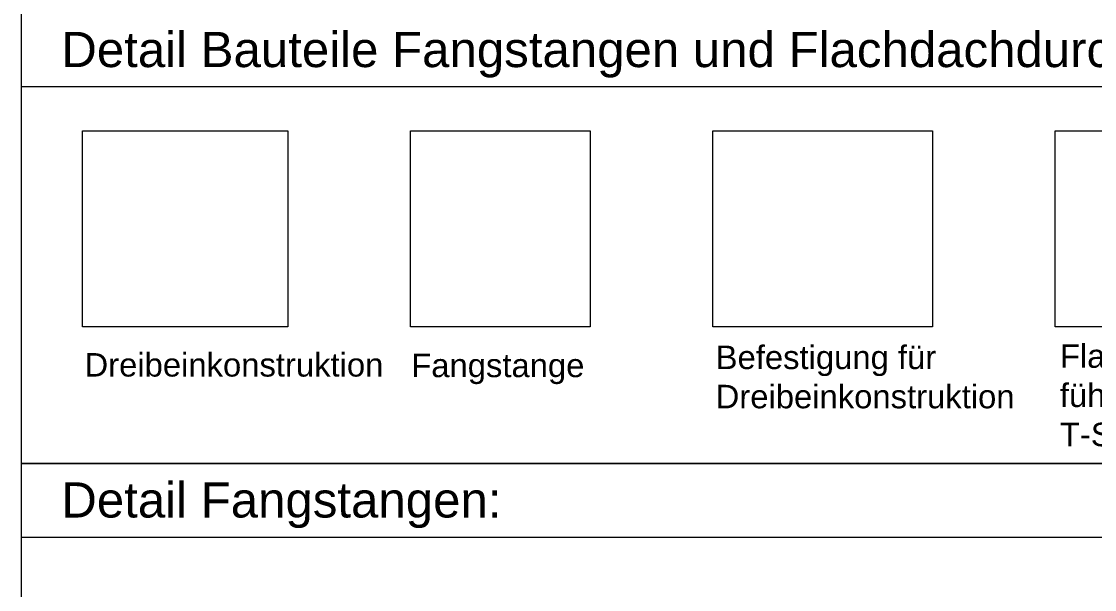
# Model space of a CAD drawing. Extents: x -1067 to 23308, y -6822 to 57810.
# Drawn here: x 202.6 to 327.5, y 44.8 to 110.9 of the extents above; entities that cross this region are included whole.
import ezdxf

# ---------------------------------------------------------------- set-up
doc = ezdxf.new("R2010")
doc.units = 0
doc.layers.get('0').update_dxf_attribs({"lineweight": 13})
for name, color, linetype, lineweight, true_color in [('EL01_WAN_Geometrie', 3, 'Continuous', 13, 0x00ff00), ('EL01_WAN_Geometrie-A0GYANLHE9', 3, 'Continuous', 13, 0x00ff00), ('EL01_WANX_Bitmap', 1, 'Continuous', 13, 0xff0000)]:
    doc.layers.add(name, color=color, linetype=linetype, lineweight=lineweight, true_color=true_color)
doc.layers.add('EL01_WAN_Text', color=7, linetype='Continuous', lineweight=13)
doc.styles.get("Standard").update_dxf_attribs({"font": 'arial.ttf'})
picture_1 = doc.add_image_def('image2.png', size_in_pixel=(357, 318))
picture_2 = doc.add_image_def('image5.png', size_in_pixel=(157, 171))
picture_3 = doc.add_image_def('image6.png', size_in_pixel=(530, 505))
picture_4 = doc.add_image_def('image3.png', size_in_pixel=(289, 288))

# ---------------------------------------------------------------- blocks, each defined once
blk = doc.blocks.new('Polygon-A0UJ2DXEXE', base_point=(202.58, -173.08))
at = {"color": 0, "linetype": 'ByBlock', "lineweight": -2, "ltscale": 0.13}
for p, q in [((202.58, -173.08), (202.58, 59.47)), ((202.58, 59.47), (392.58, 59.47))]:
    blk.add_line(p, q, dxfattribs=at)
blk = doc.blocks.new('Polygon-A0UJ2DZYXE', base_point=(202.58, 59.47))
at = {"color": 0, "linetype": 'ByBlock', "lineweight": -2, "ltscale": 0.13}
for p, q in [((202.58, 59.47), (202.58, 111.89)), ((392.58, 59.47), (202.58, 59.47))]:
    blk.add_line(p, q, dxfattribs=at)

msp = doc.modelspace()

# ---------------------------------------------------------------- linework, layer by layer
at = {"layer": 'EL01_WAN_Geometrie-A0GYANLHE9', "ltscale": 0.13}
for p, q in [((202.58, 103.32), (392.58, 103.32)), ((202.58, 50.9), (392.58, 50.9))]:
    msp.add_line(p, q, dxfattribs=at)

# ---------------------------------------------------------------- block references
at = {"layer": 'EL01_WAN_Geometrie', "ltscale": 0.13}
for name, p in [('Polygon-A0UJ2DZYXE', (202.58, 59.47)), ('Polygon-A0UJ2DXEXE', (202.58, -173.08))]:
    msp.add_blockref(name, p, dxfattribs=at)

# ---------------------------------------------------------------- texts
at = {"layer": 'EL01_WAN_Geometrie-A0GYANLHE9', "ltscale": 0.13, "char_height": 4.0988, "attachment_point": 1, "line_spacing_factor": 1.002}
for s, insert in [('{\\fArial;Detail Bauteile Fangstangen und Flachdachdurchführung:}', (207.22, 109.69)), ('{\\fArial;Detail Fangstangen:}', (207.22, 57.27))]:
    msp.add_mtext(s, dxfattribs=dict(at, insert=insert))
at = {"layer": 'EL01_WAN_Text', "ltscale": 0.13, "char_height": 2.7326, "attachment_point": 1, "line_spacing_factor": 1.002}
for s, insert in [('{\\fArial;Befestigung für\\PDreibeinkonstruktion}', (283.4, 73.18)), ('{\\fArial;Flachdachdurch-\\Pführung mit \\PT-Seil 50mm²}', (323.47, 73.33)), ('{\\fArial;Dreibeinkonstruktion}', (209.92, 72.31)), ('{\\fArial;Fangstange}', (247.96, 72.24))]:
    msp.add_mtext(s, dxfattribs=dict(at, insert=insert))

# ---------------------------------------------------------------- pictures from other files: only their frames are drawn
at = {"layer": 'EL01_WANX_Bitmap', "ltscale": 0.13}
image = msp.add_image(picture_3, insert=(209.67, 75.36), size_in_units=(23.93, 22.8), dxfattribs=at)
image.dxf.flags = 7
image = msp.add_image(picture_2, insert=(247.86, 75.36), size_in_units=(20.93, 22.8), dxfattribs=at)
image.dxf.flags = 7
image = msp.add_image(picture_1, insert=(283.06, 75.36), size_in_units=(25.59, 22.8), dxfattribs=at)
image.dxf.flags = 7
image = msp.add_image(picture_4, insert=(322.93, 75.36), size_in_units=(22.88, 22.8), dxfattribs=at)
image.dxf.flags = 7

doc.saveas('drawing.dxf')
